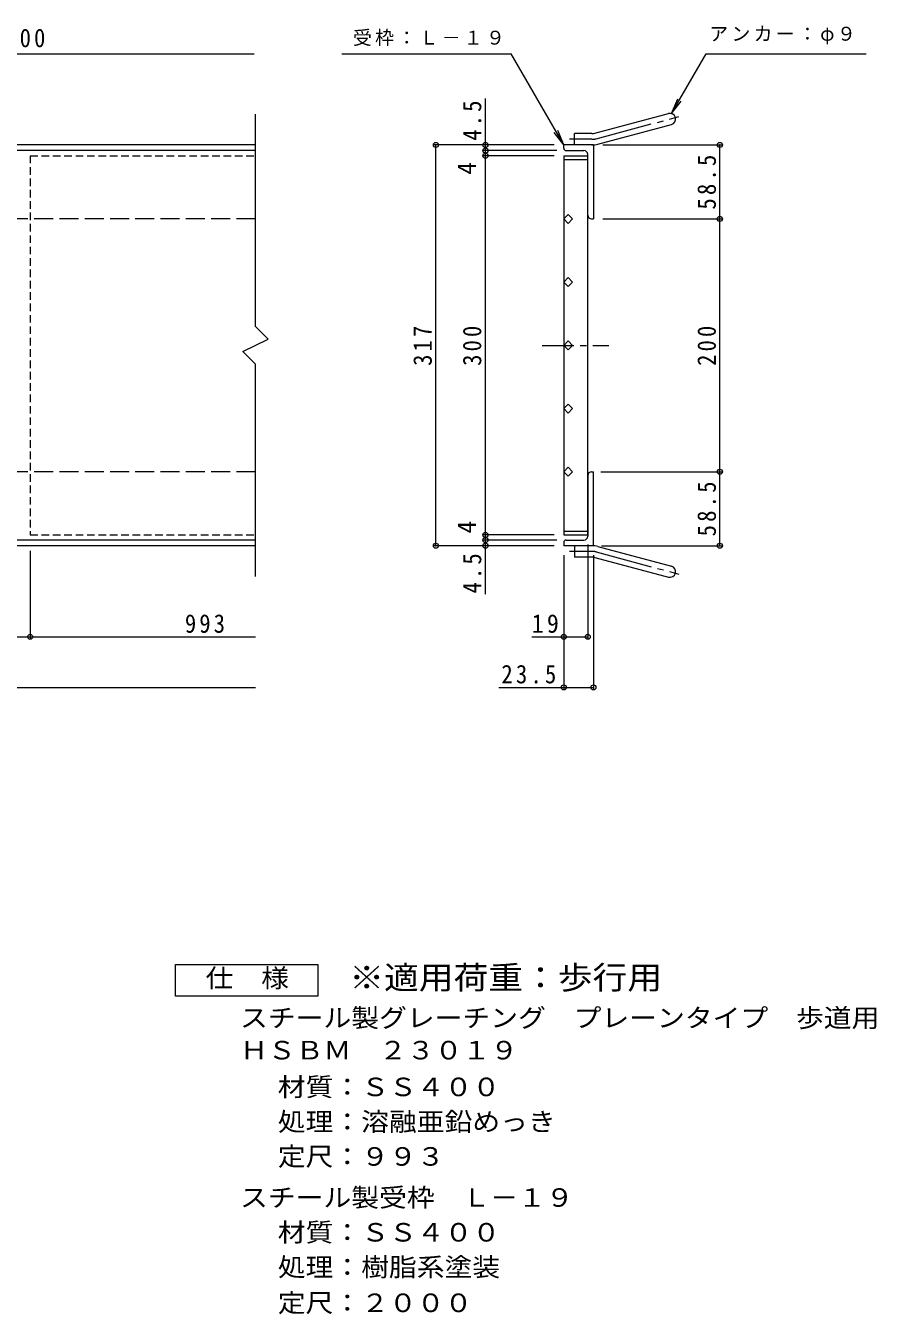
# Model space of a CAD drawing. Units: millimetres, scale not verified. Extents: x -840 to 876, y -685 to 611.
# Drawn here: x 203 to 876, y -541 to 478 of the extents above; entities that cross this region are included whole.
import ezdxf
from ezdxf.enums import TextEntityAlignment as Align

# ---------------------------------------------------------------- set-up
doc = ezdxf.new("R2010")
doc.units = ezdxf.units.MM
doc.header["$LTSCALE"] = 5
doc.header["$PDMODE"] = 32
doc.header["$PDSIZE"] = 4
for name, pattern in [('CHAIN1', [8, 5, -1, 1, -1]), ('CHAIN2', [12, 9, -1, 1, -1]), ('DASHED1', [1.8, 1.2, -0.6]), ('DASHED3', [4, 3, -1])]:
    doc.linetypes.add(name, pattern=pattern)
for name, color, linetype, lineweight in [('A-1_ピット', 2, 'Continuous', 9), ('A-2_蓋', 3, 'Continuous', 9), ('A-4_寸法', 7, 'Continuous', 9), ('F-4_F-4ﾚｲﾔ', 2, 'Continuous', 9)]:
    doc.layers.add(name, color=color, linetype=linetype, lineweight=lineweight)
doc.layers.add('F-5_F-5ﾚｲﾔ', color=3, linetype='Continuous')
doc.styles.add('ＭＳ ゴシック', font='')
doc.styles.get('ＭＳ ゴシック').set_extended_font_data('MS Gothic')

msp = doc.modelspace()

# ---------------------------------------------------------------- linework, layer by layer
at = {"layer": 'A-1_ピット'}
for p, q in [((653.834, 393.113), (712.025, 408.705)), ((656.163, 384.42), (714.354, 400.012)), ((637.689, 383.806), (637.689, 392.807)), ((651.504, 392.807), (637.689, 392.807)), ((385.203, 383.806), (-796.505, 383.806)), ((385.203, 379.307), (-796.505, 379.307)), ((652.689, 383.806), (629.189, 383.806)), ((629.189, 381.307), (629.189, 383.806)), ((631.189, 379.307), (645.189, 379.307)), ((652.689, 383.806), (652.689, 325.307)), ((648.189, 328.307), (648.189, 376.307)), ((651.189, 325.307), (652.689, 325.307)), ((648.189, 122.306), (648.189, 74.306)), ((651.189, 125.306), (652.689, 125.306)), ((652.689, 66.806), (652.689, 125.306)), ((385.203, 71.306), (-796.505, 71.306)), ((385.203, 66.806), (-796.505, 66.806)), ((629.189, 69.306), (629.189, 66.806)), ((652.689, 66.806), (629.189, 66.806)), ((631.189, 71.306), (645.189, 71.306)), ((637.689, 66.806), (637.689, 57.806)), ((656.163, 66.193), (714.354, 50.601)), ((651.504, 57.806), (637.689, 57.806)), ((653.834, 57.499), (712.025, 41.907))]:
    msp.add_line(p, q, dxfattribs=at)
at = {"layer": 'A-1_ピット', "linetype": 'CHAIN2'}
for p, q in [((654.998, 388.766), (720.165, 406.228)), ((651.504, 388.306), (633.884, 388.306)), ((651.504, 62.306), (633.884, 62.306)), ((654.998, 61.846), (720.165, 44.385))]:
    msp.add_line(p, q, dxfattribs=at)
at = {"layer": 'A-1_ピット', "linetype": 'DASHED3'}
for p, q in [((385.203, 325.307), (-796.505, 325.307)), ((385.203, 125.306), (-796.505, 125.306))]:
    msp.add_line(p, q, dxfattribs=at)
at = {"layer": 'A-1_ピット'}
for centre, radius, start, end in [((713.189, 404.359), 4.5, 285.00014, 104.99991), ((651.504, 401.807), 9, 270, 285.00002), ((631.189, 381.307), 2, 180, 270), ((645.189, 376.307), 3, 0, 90), ((651.504, 401.807), 18, 270, 285), ((651.189, 328.307), 3, 180, 270), ((651.189, 122.306), 3, 90, 180), ((645.189, 74.306), 3, 270, 0), ((631.189, 69.306), 2, 90, 180), ((651.504, 48.806), 18, 75, 90), ((651.504, 48.806), 9, 74.99998, 90), ((713.189, 46.254), 4.5, 255.00009, 74.99986)]:
    msp.add_arc(centre, radius, start, end, dxfattribs=at)
at = {"layer": 'A-1_ピット', "linetype": 'CHAIN2'}
for centre, start, end in [((651.504, 401.807), 270, 284.99995), ((651.504, 48.806), 75.00005, 90)]:
    msp.add_arc(centre, 13.5, start, end, dxfattribs=at)
at = {"layer": 'A-2_蓋'}
for p, q in [((385.203, 240.306), (385.203, 408.151)), ((629.189, 375.307), (648.189, 375.307)), ((629.189, 375.307), (629.189, 75.306)), ((629.189, 372.307), (648.189, 372.307)), ((648.189, 75.306), (648.189, 375.307)), ((385.203, 42.462), (385.203, 210.306)), ((629.189, 78.306), (648.189, 78.306)), ((629.189, 75.306), (648.189, 75.306))]:
    msp.add_line(p, q, dxfattribs=at)
at = {"layer": 'A-2_蓋', "linetype": 'DASHED1'}
msp.add_line((206.996, 375.307), (385.203, 375.307), dxfattribs=at)
at = {"layer": 'A-2_蓋', "linetype": 'CHAIN1'}
msp.add_line((612.107, 225.306), (664.935, 225.306), dxfattribs=at)
at = {"layer": 'A-2_蓋', "linetype": 'DASHED1'}
msp.add_lwpolyline([(206.996, 375.307), (206.996, 75.306), (385.203, 75.306)], dxfattribs=at)
at = {"layer": 'A-2_蓋'}
for points in [[(636.26, 325.307), (632.725, 321.771), (629.189, 325.307), (632.725, 328.842)], [(636.26, 275.307), (632.725, 271.771), (629.189, 275.307), (632.725, 278.842)], [(636.26, 225.307), (632.725, 221.771), (629.189, 225.307), (632.725, 228.842)], [(636.26, 175.307), (632.725, 171.771), (629.189, 175.307), (632.725, 178.842)], [(636.26, 125.306), (632.725, 128.842), (629.189, 125.306), (632.725, 121.77)]]:
    msp.add_lwpolyline(points, close=True, dxfattribs=at)
msp.add_lwpolyline([(385.203, 210.306), (375.203, 220.306), (395.203, 230.306), (385.203, 240.306)], dxfattribs=at)
at = {"layer": 'A-4_寸法'}
for p, q in [((-796.505, 455.906), (384.225, 455.906)), ((453.694, 455.906), (587.563, 455.906)), ((629.189, 383.806), (587.563, 455.906)), ((714.606, 408.63), (741.901, 455.906)), ((741.901, 455.906), (868.627, 455.906)), ((567.187, 379.307), (567.187, 420.561)), ((714.606, 408.63), (719.39, 420.178)), ((714.606, 408.63), (722.216, 418.547)), ((629.189, 383.806), (621.58, 393.723)), ((629.189, 383.806), (624.406, 395.355)), ((621.689, 383.806), (526.534, 383.806)), ((528.034, 66.806), (528.034, 383.806)), ((623.689, 379.307), (565.687, 379.307)), ((567.187, 375.307), (567.187, 379.307)), ((574.687, 383.806), (568.687, 383.806)), ((660.189, 383.806), (754.322, 383.806)), ((752.822, 325.307), (752.822, 383.806)), ((621.689, 375.307), (565.687, 375.307)), ((567.187, 75.306), (567.187, 375.307)), ((660.189, 325.307), (754.322, 325.307)), ((752.822, 125.306), (752.822, 325.307)), ((658.689, 125.306), (754.322, 125.306)), ((752.822, 66.806), (752.822, 125.306)), ((621.689, 75.306), (565.687, 75.306)), ((567.187, 71.306), (567.187, 75.306)), ((206.996, 62.806), (206.996, -6.794)), ((621.689, 66.806), (526.534, 66.806)), ((623.689, 71.306), (565.687, 71.306)), ((567.187, 28.58), (567.187, 71.306)), ((648.189, 67.806), (648.189, -6.794)), ((659.004, 66.806), (754.322, 66.806)), ((629.189, 59.306), (629.189, -46.794)), ((652.689, 59.306), (652.689, -46.794)), ((-840.261, -5.294), (385.203, -5.294)), ((603.848, -5.294), (648.189, -5.294)), ((-796.505, -45.295), (385.203, -45.295)), ((577.97, -45.295), (652.689, -45.295))]:
    msp.add_line(p, q, dxfattribs=at)
for p in [(528.034, 383.806), (567.187, 383.806), (567.187, 379.307), (567.187, 375.307), (752.822, 383.806), (752.822, 325.307), (752.822, 125.306), (567.187, 75.306), (567.187, 71.306), (528.034, 66.806), (567.187, 66.806), (752.822, 66.806), (206.996, -5.294), (629.189, -5.294), (648.189, -5.294), (629.189, -45.295), (652.689, -45.295)]:
    msp.add_point(p, dxfattribs=at)
at = {"layer": 'F-4_F-4ﾚｲﾔ'}
msp.add_lwpolyline([(322.035, -289.437), (322.035, -264.437), (434.534, -264.437), (434.534, -289.437)], close=True, dxfattribs=at)

# ---------------------------------------------------------------- texts
at = {"layer": 'A-4_寸法', "color": 2, "style": 'ＭＳ ゴシック'}
for p in [(564.187, 360.35), (564.187, 76.466)]:
    msp.add_text('4', height=14.66, rotation=90, dxfattribs=at).set_placement(p, align=Align.BOTTOM_LEFT)
at = {"layer": 'A-4_寸法', "color": 2, "char_height": 14.66, "attachment_point": 7, "style": 'ＭＳ ゴシック'}
for s, insert in [('\\T1.27;\\W0.9;500', (187.245, 460.906)), ('\\T1.27;\\W0.9;993', (329.411, -2.294)), ('\\T1.27;\\W0.95;19', (603.848, -2.294)), ('\\T1.28;\\W0.9;23.5', (579.873, -42.294))]:
    msp.add_mtext(s, dxfattribs=dict(at, insert=insert))
at = {"layer": 'A-4_寸法', "char_height": 11, "attachment_point": 7, "style": 'ＭＳ ゴシック'}
for s, insert in [('\\T1.17;受枠：Ｌ－１９', (462.364, 461.974)), ('\\T1.17;アンカー：φ９', (744.328, 463.296))]:
    msp.add_mtext(s, dxfattribs=dict(at, insert=insert))
at = {"layer": 'A-4_寸法', "color": 2, "char_height": 14.66, "attachment_point": 7, "rotation": 90, "style": 'ＭＳ ゴシック'}
for s, insert in [('\\T1.27;\\W0.9;4.5', (564.187, 387.196)), ('\\T1.28;\\W0.9;58.5', (749.822, 332.682)), ('\\T1.27;\\W0.9;317', (525.034, 209.056)), ('\\T1.27;\\W0.9;300', (564.187, 209.056)), ('\\T1.27;\\W0.9;200', (749.822, 209.056)), ('\\T1.28;\\W0.9;58.5', (749.822, 74.181)), ('\\T1.27;\\W0.9;4.5', (564.187, 29.015))]:
    msp.add_mtext(s, dxfattribs=dict(at, insert=insert))
at = {"layer": 'F-4_F-4ﾚｲﾔ', "style": 'ＭＳ ゴシック', "width": 1.1}
for s, p in [('仕\u3000様', (345.785, -286.937)), ('スチール製グレーチング\u3000プレーンタイプ\u3000歩道用', (373.079, -318.397)), ('ＨＳＢＭ\u3000２３０１９', (373.079, -343.957)), ('材質：ＳＳ４００', (402.935, -373.023)), ('処理：溶融亜鉛めっき', (402.935, -400.524)), ('定尺：９９３', (402.935, -428.024)), ('スチール製受枠\u3000Ｌ－１９', (373.08, -460.524)), ('材質：ＳＳ４００', (402.936, -488.024)), ('処理：樹脂系塗装', (402.936, -515.524)), ('定尺：２０００', (402.935, -543.81))]:
    msp.add_text(s, height=14.66, dxfattribs=at).set_placement(p, align=Align.BOTTOM_LEFT)
at = {"layer": 'F-5_F-5ﾚｲﾔ', "style": 'ＭＳ ゴシック', "width": 1.1}
msp.add_text('※適用荷重：歩行用', height=18.33, dxfattribs=at).set_placement((459.534, -289.437), align=Align.BOTTOM_LEFT)

doc.saveas('drawing.dxf')
